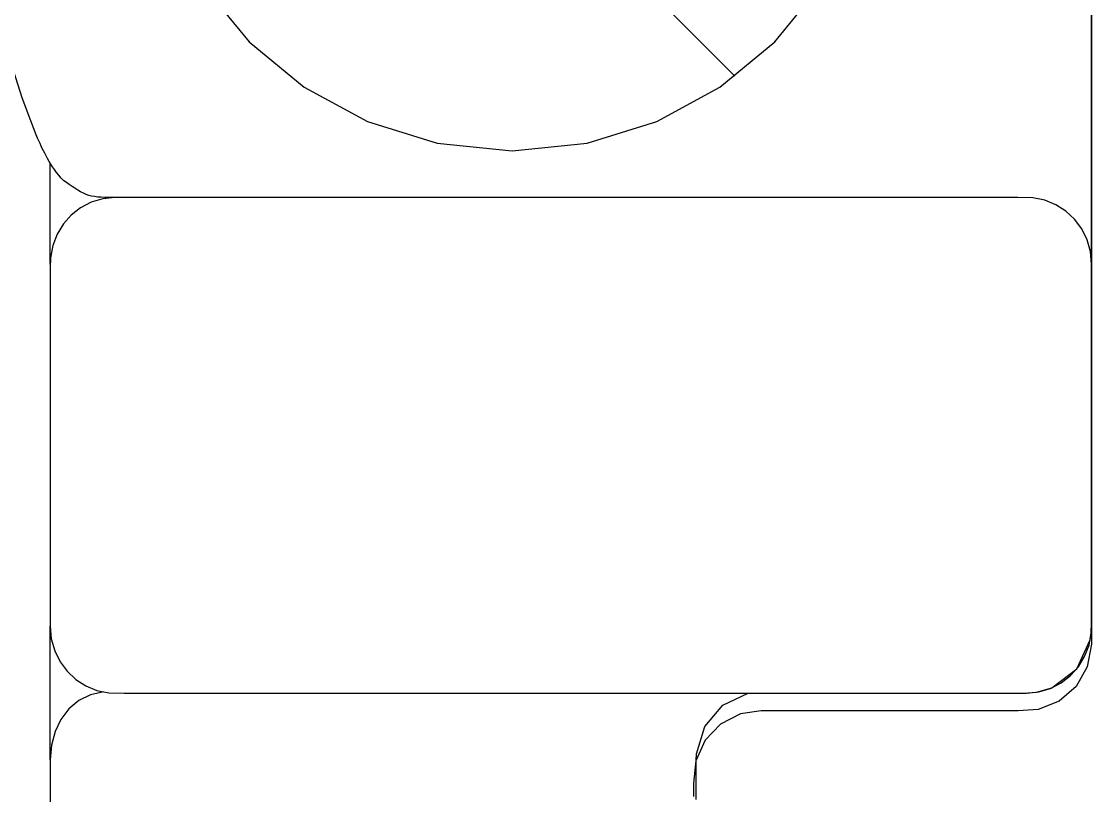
# Model space of a CAD drawing. Extents: x 1 to 47.7, y 0.2 to 35.
# Drawn here: x 37.1904 to 37.6721, y 2.977 to 3.3253 of the extents above; entities that cross this region are included whole.
import ezdxf

# ---------------------------------------------------------------- set-up
doc = ezdxf.new("R2010")
doc.units = 0
doc.header["$MEASUREMENT"] = 0
for name, color, linetype in [('7_1__EMPTY_IO_BOARD_POSITI', 7, 'CONTINUOUS'), ('7_2___8__INDEPENDENT_INPUT', 7, 'CONTINUOUS'), ('7_3___8__OPTOISO_INDEPENDE', 7, 'CONTINUOUS'), ('7_4___24__OPTOISO_INDEPEND', 7, 'CONTINUOUS'), ('7_5___8__INDEPENDENT_INPUT', 7, 'CONTINUOUS'), ('7_6____8__INDEPENDENT_INPU', 7, 'CONTINUOUS'), ('7_7____8__OPTOISO_INDEPEND', 7, 'CONTINUOUS'), ('7_8____8__OPTOISO_INDEPEND', 7, 'CONTINUOUS')]:
    doc.layers.add(name, color=color, linetype=linetype)

msp = doc.modelspace()

# ---------------------------------------------------------------- linework, layer by layer
at = {"layer": '7_1__EMPTY_IO_BOARD_POSITI'}
msp.add_lwpolyline([(37.67201, 3.34983), (37.67201, 3.29951), (37.67201, 3.25326), (37.67201, 3.21122), (37.67201, 3.17356), (37.67201, 3.14042), (37.67201, 3.11196), (37.67201, 3.08834), (37.67201, 3.06969), (37.67201, 3.05619), (37.67201, 3.04797), (37.67201, 3.0452), (37.67018, 3.03491), (37.66514, 3.02614), (37.65754, 3.01956), (37.64804, 3.01581), (37.63907, 3.0152), (37.62928, 3.0152), (37.61441, 3.0152), (37.57693, 3.0152), (37.55806, 3.0152), (37.54159, 3.0152), (37.5294, 3.0152), (37.52334, 3.0152), (37.5141, 3.01384), (37.50508, 3.00922), (37.49814, 3.00194), (37.49395, 2.99267), (37.493, 2.98267), (37.493, 2.97665)], dxfattribs=at)
at = {"layer": '7_2___8__INDEPENDENT_INPUT'}
for points in [[(37.51155, 3.30073), (37.27729, 3.535)], [(37.49413, 2.97532), (37.49413, 2.98748), (37.49413, 2.99291), (37.49424, 2.99579), (37.49799, 3.0082), (37.50613, 3.01773), (37.51748, 3.02318), (37.51965, 3.02318), (37.5257, 3.02318), (37.53491, 3.02318), (37.54656, 3.02318), (37.6032, 3.02318), (37.61628, 3.02318), (37.6275, 3.02318), (37.63613, 3.02318), (37.64147, 3.02318), (37.64733, 3.02353), (37.65427, 3.02554), (37.66545, 3.0341), (37.67152, 3.04714), (37.67203, 3.05088), (37.67212, 3.0528), (37.67212, 3.05522), (37.67212, 3.05999), (37.67212, 3.06748), (37.67212, 3.07764), (37.67212, 3.09042), (37.67212, 3.10576), (37.67212, 3.12361), (37.67212, 3.14391), (37.67212, 3.1666), (37.67212, 3.19163), (37.67212, 3.21894), (37.67212, 3.24848), (37.67212, 3.28019), (37.67212, 3.31402), (37.67212, 3.3499)], [(37.2725, 3.34095), (37.29297, 3.31617), (37.31776, 3.29573), (37.3462, 3.2803), (37.37761, 3.27055), (37.41132, 3.26715), (37.445, 3.27055), (37.47637, 3.2803), (37.50475, 3.29573), (37.52947, 3.31617), (37.54987, 3.34095)], [(37.23261, 3.24603), (37.23111, 3.24604), (37.22954, 3.24606), (37.22794, 3.24611), (37.22634, 3.24619), (37.22478, 3.24631), (37.2233, 3.24648), (37.22193, 3.24671), (37.2207, 3.247), (37.21956, 3.24742), (37.21831, 3.24801), (37.21706, 3.2487), (37.21579, 3.24946), (37.21452, 3.25027), (37.21325, 3.2511), (37.21199, 3.25195), (37.21073, 3.25278), (37.20948, 3.25357), (37.20832, 3.2548), (37.20726, 3.25611), (37.20626, 3.25739), (37.20533, 3.25865), (37.20447, 3.25989), (37.20366, 3.26112), (37.2029, 3.26235), (37.20219, 3.26358), (37.20153, 3.26482), (37.20091, 3.26599), (37.20035, 3.26708), (37.19983, 3.26814), (37.19932, 3.2692), (37.19881, 3.27031), (37.19828, 3.27151), (37.19771, 3.27283), (37.1971, 3.27433), (37.19461, 3.28065), (37.19081, 3.29093), (37.18699, 3.30272)], [(37.20337, 3.21604), (37.20337, 3.26159)], [(37.20337, 3.00764), (37.20337, 3.05319)], [(37.22759, 3.02376), (37.22157, 3.02239), (37.21629, 3.01976), (37.21182, 3.01602), (37.20822, 3.01134), (37.20557, 3.00585), (37.20393, 2.99971), (37.20337, 2.99307), (37.20337, 2.98884), (37.20337, 2.97792), (37.20337, 2.96298), (37.20337, 2.94671), (37.20337, 2.93178), (37.20337, 2.92085), (37.20337, 2.91662)], [(37.20337, 2.99307), (37.20337, 3.00764)]]:
    msp.add_lwpolyline(points, dxfattribs=at)
msp.add_lwpolyline([(37.23261, 3.24603), (37.22705, 3.24549), (37.22184, 3.24393), (37.21709, 3.24146), (37.21288, 3.23818), (37.20932, 3.23419), (37.20651, 3.22958), (37.20453, 3.22446), (37.2035, 3.21893), (37.20337, 3.21442), (37.20337, 3.20262), (37.20337, 3.18206), (37.20337, 3.15594), (37.20337, 3.12744), (37.20337, 3.09973), (37.20337, 3.07599), (37.20337, 3.05942), (37.20337, 3.05319), (37.20389, 3.04749), (37.20541, 3.04215), (37.20782, 3.03727), (37.21101, 3.03295), (37.21491, 3.0293), (37.2194, 3.02641), (37.2244, 3.02438), (37.22979, 3.02332), (37.2367, 3.02318), (37.26643, 3.02318), (37.3182, 3.02318), (37.38401, 3.02318), (37.45582, 3.02318), (37.52563, 3.02318), (37.58542, 3.02318), (37.62718, 3.02318), (37.64288, 3.02318), (37.64844, 3.02372), (37.65364, 3.02528), (37.6584, 3.02775), (37.66261, 3.03104), (37.66616, 3.03503), (37.66898, 3.03964), (37.67095, 3.04477), (37.67198, 3.0503), (37.67212, 3.05481), (37.67212, 3.06661), (37.67212, 3.08716), (37.67212, 3.11328), (37.67212, 3.14179), (37.67212, 3.1695), (37.67212, 3.19324), (37.67212, 3.20981), (37.67212, 3.21604), (37.67159, 3.22174), (37.67008, 3.22708), (37.66767, 3.23195), (37.66447, 3.23627), (37.66058, 3.23992), (37.65608, 3.24281), (37.65109, 3.24483), (37.6457, 3.24589), (37.63878, 3.24603), (37.60906, 3.24603), (37.55728, 3.24603), (37.49148, 3.24603), (37.41966, 3.24603), (37.34985, 3.24603), (37.29006, 3.24603), (37.24831, 3.24603)], close=True, dxfattribs=at)
at = {"layer": '7_3___8__OPTOISO_INDEPENDE'}
for points in [[(37.51155, 3.30073), (37.27729, 3.535)], [(37.49413, 2.97532), (37.49413, 2.98748), (37.49413, 2.99291), (37.49424, 2.99579), (37.49799, 3.0082), (37.50613, 3.01773), (37.51748, 3.02318), (37.51965, 3.02318), (37.5257, 3.02318), (37.53491, 3.02318), (37.54656, 3.02318), (37.6032, 3.02318), (37.61628, 3.02318), (37.6275, 3.02318), (37.63613, 3.02318), (37.64147, 3.02318), (37.64733, 3.02353), (37.65427, 3.02554), (37.66545, 3.0341), (37.67152, 3.04714), (37.67203, 3.05088), (37.67212, 3.0528), (37.67212, 3.05522), (37.67212, 3.05999), (37.67212, 3.06748), (37.67212, 3.07764), (37.67212, 3.09042), (37.67212, 3.10576), (37.67212, 3.12361), (37.67212, 3.14391), (37.67212, 3.1666), (37.67212, 3.19163), (37.67212, 3.21894), (37.67212, 3.24848), (37.67212, 3.28019), (37.67212, 3.31402), (37.67212, 3.3499)], [(37.2725, 3.34095), (37.29297, 3.31617), (37.31776, 3.29573), (37.3462, 3.2803), (37.37761, 3.27055), (37.41132, 3.26715), (37.445, 3.27055), (37.47637, 3.2803), (37.50475, 3.29573), (37.52947, 3.31617), (37.54987, 3.34095)], [(37.23261, 3.24603), (37.23111, 3.24604), (37.22954, 3.24606), (37.22794, 3.24611), (37.22634, 3.24619), (37.22478, 3.24631), (37.2233, 3.24648), (37.22193, 3.24671), (37.2207, 3.247), (37.21956, 3.24742), (37.21831, 3.24801), (37.21706, 3.2487), (37.21579, 3.24946), (37.21452, 3.25027), (37.21325, 3.2511), (37.21199, 3.25195), (37.21073, 3.25278), (37.20948, 3.25357), (37.20832, 3.2548), (37.20726, 3.25611), (37.20626, 3.25739), (37.20533, 3.25865), (37.20447, 3.25989), (37.20366, 3.26112), (37.2029, 3.26235), (37.20219, 3.26358), (37.20153, 3.26482), (37.20091, 3.26599), (37.20035, 3.26708), (37.19983, 3.26814), (37.19932, 3.2692), (37.19881, 3.27031), (37.19828, 3.27151), (37.19771, 3.27283), (37.1971, 3.27433), (37.19461, 3.28065), (37.19081, 3.29093), (37.18699, 3.30272)], [(37.20337, 3.21604), (37.20337, 3.26159)], [(37.20337, 3.00764), (37.20337, 3.05319)], [(37.22759, 3.02376), (37.22157, 3.02239), (37.21629, 3.01976), (37.21182, 3.01602), (37.20822, 3.01134), (37.20557, 3.00585), (37.20393, 2.99971), (37.20337, 2.99307), (37.20337, 2.98884), (37.20337, 2.97792), (37.20337, 2.96298), (37.20337, 2.94671), (37.20337, 2.93178), (37.20337, 2.92085), (37.20337, 2.91662)], [(37.20337, 2.99307), (37.20337, 3.00764)]]:
    msp.add_lwpolyline(points, dxfattribs=at)
msp.add_lwpolyline([(37.23261, 3.24603), (37.22705, 3.24549), (37.22184, 3.24393), (37.21709, 3.24146), (37.21288, 3.23818), (37.20932, 3.23419), (37.20651, 3.22958), (37.20453, 3.22446), (37.2035, 3.21893), (37.20337, 3.21442), (37.20337, 3.20262), (37.20337, 3.18206), (37.20337, 3.15594), (37.20337, 3.12744), (37.20337, 3.09973), (37.20337, 3.07599), (37.20337, 3.05942), (37.20337, 3.05319), (37.20389, 3.04749), (37.20541, 3.04215), (37.20782, 3.03727), (37.21101, 3.03295), (37.21491, 3.0293), (37.2194, 3.02641), (37.2244, 3.02438), (37.22979, 3.02332), (37.2367, 3.02318), (37.26643, 3.02318), (37.3182, 3.02318), (37.38401, 3.02318), (37.45582, 3.02318), (37.52563, 3.02318), (37.58542, 3.02318), (37.62718, 3.02318), (37.64288, 3.02318), (37.64844, 3.02372), (37.65364, 3.02528), (37.6584, 3.02775), (37.66261, 3.03104), (37.66616, 3.03503), (37.66898, 3.03964), (37.67095, 3.04477), (37.67198, 3.0503), (37.67212, 3.05481), (37.67212, 3.06661), (37.67212, 3.08716), (37.67212, 3.11328), (37.67212, 3.14179), (37.67212, 3.1695), (37.67212, 3.19324), (37.67212, 3.20981), (37.67212, 3.21604), (37.67159, 3.22174), (37.67008, 3.22708), (37.66767, 3.23195), (37.66447, 3.23627), (37.66058, 3.23992), (37.65608, 3.24281), (37.65109, 3.24483), (37.6457, 3.24589), (37.63878, 3.24603), (37.60906, 3.24603), (37.55728, 3.24603), (37.49148, 3.24603), (37.41966, 3.24603), (37.34985, 3.24603), (37.29006, 3.24603), (37.24831, 3.24603)], close=True, dxfattribs=at)
at = {"layer": '7_4___24__OPTOISO_INDEPEND'}
for points in [[(37.51155, 3.30073), (37.27729, 3.535)], [(37.49413, 2.97532), (37.49413, 2.98748), (37.49413, 2.99291), (37.49424, 2.99579), (37.49799, 3.0082), (37.50613, 3.01773), (37.51748, 3.02318), (37.51965, 3.02318), (37.5257, 3.02318), (37.53491, 3.02318), (37.54656, 3.02318), (37.6032, 3.02318), (37.61628, 3.02318), (37.6275, 3.02318), (37.63613, 3.02318), (37.64147, 3.02318), (37.64733, 3.02353), (37.65427, 3.02554), (37.66545, 3.0341), (37.67152, 3.04714), (37.67203, 3.05088), (37.67212, 3.0528), (37.67212, 3.05522), (37.67212, 3.05999), (37.67212, 3.06748), (37.67212, 3.07764), (37.67212, 3.09042), (37.67212, 3.10576), (37.67212, 3.12361), (37.67212, 3.14391), (37.67212, 3.1666), (37.67212, 3.19163), (37.67212, 3.21894), (37.67212, 3.24848), (37.67212, 3.28019), (37.67212, 3.31402), (37.67212, 3.3499)], [(37.2725, 3.34095), (37.29297, 3.31617), (37.31776, 3.29573), (37.3462, 3.2803), (37.37761, 3.27055), (37.41132, 3.26715), (37.445, 3.27055), (37.47637, 3.2803), (37.50475, 3.29573), (37.52947, 3.31617), (37.54987, 3.34095)], [(37.23261, 3.24603), (37.23111, 3.24604), (37.22954, 3.24606), (37.22794, 3.24611), (37.22634, 3.24619), (37.22478, 3.24631), (37.2233, 3.24648), (37.22193, 3.24671), (37.2207, 3.247), (37.21956, 3.24742), (37.21831, 3.24801), (37.21706, 3.2487), (37.21579, 3.24946), (37.21452, 3.25027), (37.21325, 3.2511), (37.21199, 3.25195), (37.21073, 3.25278), (37.20948, 3.25357), (37.20832, 3.2548), (37.20726, 3.25611), (37.20626, 3.25739), (37.20533, 3.25865), (37.20447, 3.25989), (37.20366, 3.26112), (37.2029, 3.26235), (37.20219, 3.26358), (37.20153, 3.26482), (37.20091, 3.26599), (37.20035, 3.26708), (37.19983, 3.26814), (37.19932, 3.2692), (37.19881, 3.27031), (37.19828, 3.27151), (37.19771, 3.27283), (37.1971, 3.27433), (37.19461, 3.28065), (37.19081, 3.29093), (37.18699, 3.30272)], [(37.20337, 3.21604), (37.20337, 3.26159)], [(37.20337, 3.00764), (37.20337, 3.05319)], [(37.22759, 3.02376), (37.22157, 3.02239), (37.21629, 3.01976), (37.21182, 3.01602), (37.20822, 3.01134), (37.20557, 3.00585), (37.20393, 2.99971), (37.20337, 2.99307), (37.20337, 2.98884), (37.20337, 2.97792), (37.20337, 2.96298), (37.20337, 2.94671), (37.20337, 2.93178), (37.20337, 2.92085), (37.20337, 2.91662)], [(37.20337, 2.99307), (37.20337, 3.00764)]]:
    msp.add_lwpolyline(points, dxfattribs=at)
msp.add_lwpolyline([(37.23261, 3.24603), (37.22705, 3.24549), (37.22184, 3.24393), (37.21709, 3.24146), (37.21288, 3.23818), (37.20932, 3.23419), (37.20651, 3.22958), (37.20453, 3.22446), (37.2035, 3.21893), (37.20337, 3.21442), (37.20337, 3.20262), (37.20337, 3.18206), (37.20337, 3.15594), (37.20337, 3.12744), (37.20337, 3.09973), (37.20337, 3.07599), (37.20337, 3.05942), (37.20337, 3.05319), (37.20389, 3.04749), (37.20541, 3.04215), (37.20782, 3.03727), (37.21101, 3.03295), (37.21491, 3.0293), (37.2194, 3.02641), (37.2244, 3.02438), (37.22979, 3.02332), (37.2367, 3.02318), (37.26643, 3.02318), (37.3182, 3.02318), (37.38401, 3.02318), (37.45582, 3.02318), (37.52563, 3.02318), (37.58542, 3.02318), (37.62718, 3.02318), (37.64288, 3.02318), (37.64844, 3.02372), (37.65364, 3.02528), (37.6584, 3.02775), (37.66261, 3.03104), (37.66616, 3.03503), (37.66898, 3.03964), (37.67095, 3.04477), (37.67198, 3.0503), (37.67212, 3.05481), (37.67212, 3.06661), (37.67212, 3.08716), (37.67212, 3.11328), (37.67212, 3.14179), (37.67212, 3.1695), (37.67212, 3.19324), (37.67212, 3.20981), (37.67212, 3.21604), (37.67159, 3.22174), (37.67008, 3.22708), (37.66767, 3.23195), (37.66447, 3.23627), (37.66058, 3.23992), (37.65608, 3.24281), (37.65109, 3.24483), (37.6457, 3.24589), (37.63878, 3.24603), (37.60906, 3.24603), (37.55728, 3.24603), (37.49148, 3.24603), (37.41966, 3.24603), (37.34985, 3.24603), (37.29006, 3.24603), (37.24831, 3.24603)], close=True, dxfattribs=at)
at = {"layer": '7_5___8__INDEPENDENT_INPUT'}
for points in [[(37.51155, 3.30073), (37.27729, 3.535)], [(37.49413, 2.97532), (37.49413, 2.98748), (37.49413, 2.99291), (37.49424, 2.99579), (37.49799, 3.0082), (37.50613, 3.01773), (37.51748, 3.02318), (37.51965, 3.02318), (37.5257, 3.02318), (37.53491, 3.02318), (37.54656, 3.02318), (37.6032, 3.02318), (37.61628, 3.02318), (37.6275, 3.02318), (37.63613, 3.02318), (37.64147, 3.02318), (37.64733, 3.02353), (37.65427, 3.02554), (37.66545, 3.0341), (37.67152, 3.04714), (37.67203, 3.05088), (37.67212, 3.0528), (37.67212, 3.05522), (37.67212, 3.05999), (37.67212, 3.06748), (37.67212, 3.07764), (37.67212, 3.09042), (37.67212, 3.10576), (37.67212, 3.12361), (37.67212, 3.14391), (37.67212, 3.1666), (37.67212, 3.19163), (37.67212, 3.21894), (37.67212, 3.24848), (37.67212, 3.28019), (37.67212, 3.31402), (37.67212, 3.3499)], [(37.2725, 3.34095), (37.29297, 3.31617), (37.31776, 3.29573), (37.3462, 3.2803), (37.37761, 3.27055), (37.41132, 3.26715), (37.445, 3.27055), (37.47637, 3.2803), (37.50475, 3.29573), (37.52947, 3.31617), (37.54987, 3.34095)], [(37.23261, 3.24603), (37.23111, 3.24604), (37.22954, 3.24606), (37.22794, 3.24611), (37.22634, 3.24619), (37.22478, 3.24631), (37.2233, 3.24648), (37.22193, 3.24671), (37.2207, 3.247), (37.21956, 3.24742), (37.21831, 3.24801), (37.21706, 3.2487), (37.21579, 3.24946), (37.21452, 3.25027), (37.21325, 3.2511), (37.21199, 3.25195), (37.21073, 3.25278), (37.20948, 3.25357), (37.20832, 3.2548), (37.20726, 3.25611), (37.20626, 3.25739), (37.20533, 3.25865), (37.20447, 3.25989), (37.20366, 3.26112), (37.2029, 3.26235), (37.20219, 3.26358), (37.20153, 3.26482), (37.20091, 3.26599), (37.20035, 3.26708), (37.19983, 3.26814), (37.19932, 3.2692), (37.19881, 3.27031), (37.19828, 3.27151), (37.19771, 3.27283), (37.1971, 3.27433), (37.19461, 3.28065), (37.19081, 3.29093), (37.18699, 3.30272)], [(37.20337, 3.21604), (37.20337, 3.26159)], [(37.20337, 3.00764), (37.20337, 3.05319)], [(37.22759, 3.02376), (37.22157, 3.02239), (37.21629, 3.01976), (37.21182, 3.01602), (37.20822, 3.01134), (37.20557, 3.00585), (37.20393, 2.99971), (37.20337, 2.99307), (37.20337, 2.98884), (37.20337, 2.97792), (37.20337, 2.96298), (37.20337, 2.94671), (37.20337, 2.93178), (37.20337, 2.92085), (37.20337, 2.91662)], [(37.20337, 2.99307), (37.20337, 3.00764)]]:
    msp.add_lwpolyline(points, dxfattribs=at)
msp.add_lwpolyline([(37.23261, 3.24603), (37.22705, 3.24549), (37.22184, 3.24393), (37.21709, 3.24146), (37.21288, 3.23818), (37.20932, 3.23419), (37.20651, 3.22958), (37.20453, 3.22446), (37.2035, 3.21893), (37.20337, 3.21442), (37.20337, 3.20262), (37.20337, 3.18206), (37.20337, 3.15594), (37.20337, 3.12744), (37.20337, 3.09973), (37.20337, 3.07599), (37.20337, 3.05942), (37.20337, 3.05319), (37.20389, 3.04749), (37.20541, 3.04215), (37.20782, 3.03727), (37.21101, 3.03295), (37.21491, 3.0293), (37.2194, 3.02641), (37.2244, 3.02438), (37.22979, 3.02332), (37.2367, 3.02318), (37.26643, 3.02318), (37.3182, 3.02318), (37.38401, 3.02318), (37.45582, 3.02318), (37.52563, 3.02318), (37.58542, 3.02318), (37.62718, 3.02318), (37.64288, 3.02318), (37.64844, 3.02372), (37.65364, 3.02528), (37.6584, 3.02775), (37.66261, 3.03104), (37.66616, 3.03503), (37.66898, 3.03964), (37.67095, 3.04477), (37.67198, 3.0503), (37.67212, 3.05481), (37.67212, 3.06661), (37.67212, 3.08716), (37.67212, 3.11328), (37.67212, 3.14179), (37.67212, 3.1695), (37.67212, 3.19324), (37.67212, 3.20981), (37.67212, 3.21604), (37.67159, 3.22174), (37.67008, 3.22708), (37.66767, 3.23195), (37.66447, 3.23627), (37.66058, 3.23992), (37.65608, 3.24281), (37.65109, 3.24483), (37.6457, 3.24589), (37.63878, 3.24603), (37.60906, 3.24603), (37.55728, 3.24603), (37.49148, 3.24603), (37.41966, 3.24603), (37.34985, 3.24603), (37.29006, 3.24603), (37.24831, 3.24603)], close=True, dxfattribs=at)
at = {"layer": '7_6____8__INDEPENDENT_INPU'}
for points in [[(37.51155, 3.30073), (37.27729, 3.535)], [(37.49413, 2.97532), (37.49413, 2.98748), (37.49413, 2.99291), (37.49424, 2.99579), (37.49799, 3.0082), (37.50613, 3.01773), (37.51748, 3.02318), (37.51965, 3.02318), (37.5257, 3.02318), (37.53491, 3.02318), (37.54656, 3.02318), (37.6032, 3.02318), (37.61628, 3.02318), (37.6275, 3.02318), (37.63613, 3.02318), (37.64147, 3.02318), (37.64733, 3.02353), (37.65427, 3.02554), (37.66545, 3.0341), (37.67152, 3.04714), (37.67203, 3.05088), (37.67212, 3.0528), (37.67212, 3.05522), (37.67212, 3.05999), (37.67212, 3.06748), (37.67212, 3.07764), (37.67212, 3.09042), (37.67212, 3.10576), (37.67212, 3.12361), (37.67212, 3.14391), (37.67212, 3.1666), (37.67212, 3.19163), (37.67212, 3.21894), (37.67212, 3.24848), (37.67212, 3.28019), (37.67212, 3.31402), (37.67212, 3.3499)], [(37.2725, 3.34095), (37.29297, 3.31617), (37.31776, 3.29573), (37.3462, 3.2803), (37.37761, 3.27055), (37.41132, 3.26715), (37.445, 3.27055), (37.47637, 3.2803), (37.50475, 3.29573), (37.52947, 3.31617), (37.54987, 3.34095)], [(37.23261, 3.24603), (37.23111, 3.24604), (37.22954, 3.24606), (37.22794, 3.24611), (37.22634, 3.24619), (37.22478, 3.24631), (37.2233, 3.24648), (37.22193, 3.24671), (37.2207, 3.247), (37.21956, 3.24742), (37.21831, 3.24801), (37.21706, 3.2487), (37.21579, 3.24946), (37.21452, 3.25027), (37.21325, 3.2511), (37.21199, 3.25195), (37.21073, 3.25278), (37.20948, 3.25357), (37.20832, 3.2548), (37.20726, 3.25611), (37.20626, 3.25739), (37.20533, 3.25865), (37.20447, 3.25989), (37.20366, 3.26112), (37.2029, 3.26235), (37.20219, 3.26358), (37.20153, 3.26482), (37.20091, 3.26599), (37.20035, 3.26708), (37.19983, 3.26814), (37.19932, 3.2692), (37.19881, 3.27031), (37.19828, 3.27151), (37.19771, 3.27283), (37.1971, 3.27433), (37.19461, 3.28065), (37.19081, 3.29093), (37.18699, 3.30272)], [(37.20337, 3.21604), (37.20337, 3.26159)], [(37.20337, 3.00764), (37.20337, 3.05319)], [(37.22759, 3.02376), (37.22157, 3.02239), (37.21629, 3.01976), (37.21182, 3.01602), (37.20822, 3.01134), (37.20557, 3.00585), (37.20393, 2.99971), (37.20337, 2.99307), (37.20337, 2.98884), (37.20337, 2.97792), (37.20337, 2.96298), (37.20337, 2.94671), (37.20337, 2.93178), (37.20337, 2.92085), (37.20337, 2.91662)], [(37.20337, 2.99307), (37.20337, 3.00764)]]:
    msp.add_lwpolyline(points, dxfattribs=at)
msp.add_lwpolyline([(37.23261, 3.24603), (37.22705, 3.24549), (37.22184, 3.24393), (37.21709, 3.24146), (37.21288, 3.23818), (37.20932, 3.23419), (37.20651, 3.22958), (37.20453, 3.22446), (37.2035, 3.21893), (37.20337, 3.21442), (37.20337, 3.20262), (37.20337, 3.18206), (37.20337, 3.15594), (37.20337, 3.12744), (37.20337, 3.09973), (37.20337, 3.07599), (37.20337, 3.05942), (37.20337, 3.05319), (37.20389, 3.04749), (37.20541, 3.04215), (37.20782, 3.03727), (37.21101, 3.03295), (37.21491, 3.0293), (37.2194, 3.02641), (37.2244, 3.02438), (37.22979, 3.02332), (37.2367, 3.02318), (37.26643, 3.02318), (37.3182, 3.02318), (37.38401, 3.02318), (37.45582, 3.02318), (37.52563, 3.02318), (37.58542, 3.02318), (37.62718, 3.02318), (37.64288, 3.02318), (37.64844, 3.02372), (37.65364, 3.02528), (37.6584, 3.02775), (37.66261, 3.03104), (37.66616, 3.03503), (37.66898, 3.03964), (37.67095, 3.04477), (37.67198, 3.0503), (37.67212, 3.05481), (37.67212, 3.06661), (37.67212, 3.08716), (37.67212, 3.11328), (37.67212, 3.14179), (37.67212, 3.1695), (37.67212, 3.19324), (37.67212, 3.20981), (37.67212, 3.21604), (37.67159, 3.22174), (37.67008, 3.22708), (37.66767, 3.23195), (37.66447, 3.23627), (37.66058, 3.23992), (37.65608, 3.24281), (37.65109, 3.24483), (37.6457, 3.24589), (37.63878, 3.24603), (37.60906, 3.24603), (37.55728, 3.24603), (37.49148, 3.24603), (37.41966, 3.24603), (37.34985, 3.24603), (37.29006, 3.24603), (37.24831, 3.24603)], close=True, dxfattribs=at)
at = {"layer": '7_7____8__OPTOISO_INDEPEND'}
for points in [[(37.51155, 3.30073), (37.27729, 3.535)], [(37.49413, 2.97532), (37.49413, 2.98748), (37.49413, 2.99291), (37.49424, 2.99579), (37.49799, 3.0082), (37.50613, 3.01773), (37.51748, 3.02318), (37.51965, 3.02318), (37.5257, 3.02318), (37.53491, 3.02318), (37.54656, 3.02318), (37.6032, 3.02318), (37.61628, 3.02318), (37.6275, 3.02318), (37.63613, 3.02318), (37.64147, 3.02318), (37.64733, 3.02353), (37.65427, 3.02554), (37.66545, 3.0341), (37.67152, 3.04714), (37.67203, 3.05088), (37.67212, 3.0528), (37.67212, 3.05522), (37.67212, 3.05999), (37.67212, 3.06748), (37.67212, 3.07764), (37.67212, 3.09042), (37.67212, 3.10576), (37.67212, 3.12361), (37.67212, 3.14391), (37.67212, 3.1666), (37.67212, 3.19163), (37.67212, 3.21894), (37.67212, 3.24848), (37.67212, 3.28019), (37.67212, 3.31402), (37.67212, 3.3499)], [(37.2725, 3.34095), (37.29297, 3.31617), (37.31776, 3.29573), (37.3462, 3.2803), (37.37761, 3.27055), (37.41132, 3.26715), (37.445, 3.27055), (37.47637, 3.2803), (37.50475, 3.29573), (37.52947, 3.31617), (37.54987, 3.34095)], [(37.23261, 3.24603), (37.23111, 3.24604), (37.22954, 3.24606), (37.22794, 3.24611), (37.22634, 3.24619), (37.22478, 3.24631), (37.2233, 3.24648), (37.22193, 3.24671), (37.2207, 3.247), (37.21956, 3.24742), (37.21831, 3.24801), (37.21706, 3.2487), (37.21579, 3.24946), (37.21452, 3.25027), (37.21325, 3.2511), (37.21199, 3.25195), (37.21073, 3.25278), (37.20948, 3.25357), (37.20832, 3.2548), (37.20726, 3.25611), (37.20626, 3.25739), (37.20533, 3.25865), (37.20447, 3.25989), (37.20366, 3.26112), (37.2029, 3.26235), (37.20219, 3.26358), (37.20153, 3.26482), (37.20091, 3.26599), (37.20035, 3.26708), (37.19983, 3.26814), (37.19932, 3.2692), (37.19881, 3.27031), (37.19828, 3.27151), (37.19771, 3.27283), (37.1971, 3.27433), (37.19461, 3.28065), (37.19081, 3.29093), (37.18699, 3.30272)], [(37.20337, 3.21604), (37.20337, 3.26159)], [(37.20337, 3.00764), (37.20337, 3.05319)], [(37.22759, 3.02376), (37.22157, 3.02239), (37.21629, 3.01976), (37.21182, 3.01602), (37.20822, 3.01134), (37.20557, 3.00585), (37.20393, 2.99971), (37.20337, 2.99307), (37.20337, 2.98884), (37.20337, 2.97792), (37.20337, 2.96298), (37.20337, 2.94671), (37.20337, 2.93178), (37.20337, 2.92085), (37.20337, 2.91662)], [(37.20337, 2.99307), (37.20337, 3.00764)]]:
    msp.add_lwpolyline(points, dxfattribs=at)
msp.add_lwpolyline([(37.23261, 3.24603), (37.22705, 3.24549), (37.22184, 3.24393), (37.21709, 3.24146), (37.21288, 3.23818), (37.20932, 3.23419), (37.20651, 3.22958), (37.20453, 3.22446), (37.2035, 3.21893), (37.20337, 3.21442), (37.20337, 3.20262), (37.20337, 3.18206), (37.20337, 3.15594), (37.20337, 3.12744), (37.20337, 3.09973), (37.20337, 3.07599), (37.20337, 3.05942), (37.20337, 3.05319), (37.20389, 3.04749), (37.20541, 3.04215), (37.20782, 3.03727), (37.21101, 3.03295), (37.21491, 3.0293), (37.2194, 3.02641), (37.2244, 3.02438), (37.22979, 3.02332), (37.2367, 3.02318), (37.26643, 3.02318), (37.3182, 3.02318), (37.38401, 3.02318), (37.45582, 3.02318), (37.52563, 3.02318), (37.58542, 3.02318), (37.62718, 3.02318), (37.64288, 3.02318), (37.64844, 3.02372), (37.65364, 3.02528), (37.6584, 3.02775), (37.66261, 3.03104), (37.66616, 3.03503), (37.66898, 3.03964), (37.67095, 3.04477), (37.67198, 3.0503), (37.67212, 3.05481), (37.67212, 3.06661), (37.67212, 3.08716), (37.67212, 3.11328), (37.67212, 3.14179), (37.67212, 3.1695), (37.67212, 3.19324), (37.67212, 3.20981), (37.67212, 3.21604), (37.67159, 3.22174), (37.67008, 3.22708), (37.66767, 3.23195), (37.66447, 3.23627), (37.66058, 3.23992), (37.65608, 3.24281), (37.65109, 3.24483), (37.6457, 3.24589), (37.63878, 3.24603), (37.60906, 3.24603), (37.55728, 3.24603), (37.49148, 3.24603), (37.41966, 3.24603), (37.34985, 3.24603), (37.29006, 3.24603), (37.24831, 3.24603)], close=True, dxfattribs=at)
at = {"layer": '7_8____8__OPTOISO_INDEPEND'}
for points in [[(37.51155, 3.30073), (37.27729, 3.535)], [(37.49413, 2.97532), (37.49413, 2.98748), (37.49413, 2.99291), (37.49424, 2.99579), (37.49799, 3.0082), (37.50613, 3.01773), (37.51748, 3.02318), (37.51965, 3.02318), (37.5257, 3.02318), (37.53491, 3.02318), (37.54656, 3.02318), (37.6032, 3.02318), (37.61628, 3.02318), (37.6275, 3.02318), (37.63613, 3.02318), (37.64147, 3.02318), (37.64733, 3.02353), (37.65427, 3.02554), (37.66545, 3.0341), (37.67152, 3.04714), (37.67203, 3.05088), (37.67212, 3.0528), (37.67212, 3.05522), (37.67212, 3.05999), (37.67212, 3.06748), (37.67212, 3.07764), (37.67212, 3.09042), (37.67212, 3.10576), (37.67212, 3.12361), (37.67212, 3.14391), (37.67212, 3.1666), (37.67212, 3.19163), (37.67212, 3.21894), (37.67212, 3.24848), (37.67212, 3.28019), (37.67212, 3.31402), (37.67212, 3.3499)], [(37.2725, 3.34095), (37.29297, 3.31617), (37.31776, 3.29573), (37.3462, 3.2803), (37.37761, 3.27055), (37.41132, 3.26715), (37.445, 3.27055), (37.47637, 3.2803), (37.50475, 3.29573), (37.52947, 3.31617), (37.54987, 3.34095)], [(37.23261, 3.24603), (37.23111, 3.24604), (37.22954, 3.24606), (37.22794, 3.24611), (37.22634, 3.24619), (37.22478, 3.24631), (37.2233, 3.24648), (37.22193, 3.24671), (37.2207, 3.247), (37.21956, 3.24742), (37.21831, 3.24801), (37.21706, 3.2487), (37.21579, 3.24946), (37.21452, 3.25027), (37.21325, 3.2511), (37.21199, 3.25195), (37.21073, 3.25278), (37.20948, 3.25357), (37.20832, 3.2548), (37.20726, 3.25611), (37.20626, 3.25739), (37.20533, 3.25865), (37.20447, 3.25989), (37.20366, 3.26112), (37.2029, 3.26235), (37.20219, 3.26358), (37.20153, 3.26482), (37.20091, 3.26599), (37.20035, 3.26708), (37.19983, 3.26814), (37.19932, 3.2692), (37.19881, 3.27031), (37.19828, 3.27151), (37.19771, 3.27283), (37.1971, 3.27433), (37.19461, 3.28065), (37.19081, 3.29093), (37.18699, 3.30272)], [(37.20337, 3.21604), (37.20337, 3.26159)], [(37.20337, 3.00764), (37.20337, 3.05319)], [(37.22759, 3.02376), (37.22157, 3.02239), (37.21629, 3.01976), (37.21182, 3.01602), (37.20822, 3.01134), (37.20557, 3.00585), (37.20393, 2.99971), (37.20337, 2.99307), (37.20337, 2.98884), (37.20337, 2.97792), (37.20337, 2.96298), (37.20337, 2.94671), (37.20337, 2.93178), (37.20337, 2.92085), (37.20337, 2.91662)], [(37.20337, 2.99307), (37.20337, 3.00764)]]:
    msp.add_lwpolyline(points, dxfattribs=at)
msp.add_lwpolyline([(37.23261, 3.24603), (37.22705, 3.24549), (37.22184, 3.24393), (37.21709, 3.24146), (37.21288, 3.23818), (37.20932, 3.23419), (37.20651, 3.22958), (37.20453, 3.22446), (37.2035, 3.21893), (37.20337, 3.21442), (37.20337, 3.20262), (37.20337, 3.18206), (37.20337, 3.15594), (37.20337, 3.12744), (37.20337, 3.09973), (37.20337, 3.07599), (37.20337, 3.05942), (37.20337, 3.05319), (37.20389, 3.04749), (37.20541, 3.04215), (37.20782, 3.03727), (37.21101, 3.03295), (37.21491, 3.0293), (37.2194, 3.02641), (37.2244, 3.02438), (37.22979, 3.02332), (37.2367, 3.02318), (37.26643, 3.02318), (37.3182, 3.02318), (37.38401, 3.02318), (37.45582, 3.02318), (37.52563, 3.02318), (37.58542, 3.02318), (37.62718, 3.02318), (37.64288, 3.02318), (37.64844, 3.02372), (37.65364, 3.02528), (37.6584, 3.02775), (37.66261, 3.03104), (37.66616, 3.03503), (37.66898, 3.03964), (37.67095, 3.04477), (37.67198, 3.0503), (37.67212, 3.05481), (37.67212, 3.06661), (37.67212, 3.08716), (37.67212, 3.11328), (37.67212, 3.14179), (37.67212, 3.1695), (37.67212, 3.19324), (37.67212, 3.20981), (37.67212, 3.21604), (37.67159, 3.22174), (37.67008, 3.22708), (37.66767, 3.23195), (37.66447, 3.23627), (37.66058, 3.23992), (37.65608, 3.24281), (37.65109, 3.24483), (37.6457, 3.24589), (37.63878, 3.24603), (37.60906, 3.24603), (37.55728, 3.24603), (37.49148, 3.24603), (37.41966, 3.24603), (37.34985, 3.24603), (37.29006, 3.24603), (37.24831, 3.24603)], close=True, dxfattribs=at)

doc.saveas('drawing.dxf')
